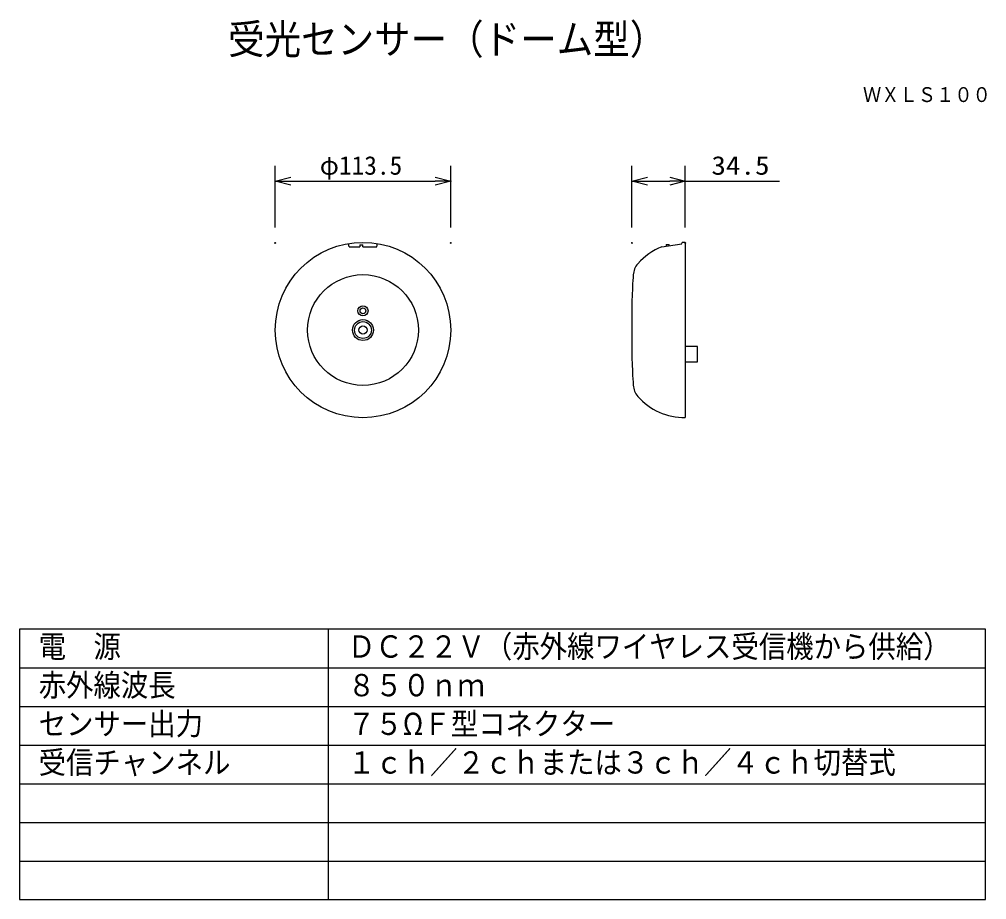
# Model space of a CAD drawing. Units: millimetres, scale not verified. Extents: x -63 to 63, y -57 to 57.
import ezdxf
from ezdxf.enums import TextEntityAlignment as Align

# ---------------------------------------------------------------- set-up
doc = ezdxf.new("R2010")
doc.units = ezdxf.units.MM
doc.header["$LTSCALE"] = 0.190236
doc.header["$PDMODE"] = 32
doc.header["$PDSIZE"] = 0.0951
for name, color, linetype in [('0-0_MOJI1', 2, 'Continuous'), ('0-1_GAIKEI', 7, 'Continuous'), ('0-2_TOUROKU', 7, 'Continuous'), ('0-3_WAKU', 1, 'Continuous')]:
    doc.layers.add(name, color=color, linetype=linetype)
doc.styles.add('ＭＳ ゴシック', font='')
doc.styles.get('ＭＳ ゴシック').set_extended_font_data('MS Gothic')

# ---------------------------------------------------------------- blocks, each defined once
blk = doc.blocks.new('_OPEN30')
at = {"layer": '0-2_TOUROKU'}
blk.add_line((0, 0), (-1, 0), dxfattribs=at)
blk.add_lwpolyline([(-1, 0.26795), (0, 0), (-1, -0.26795)], dxfattribs=at)

msp = doc.modelspace()

# ---------------------------------------------------------------- linework, layer by layer
at = {"layer": '0-1_GAIKEI', "color": 3}
for p, q in [((-29.3967, 30.4699), (-29.3967, 38.4699)), ((-6.6967, 30.4699), (-6.6967, 38.4699)), ((16.7483, 30.4699), (16.7483, 38.4699)), ((23.6484, 30.4699), (23.6484, 38.4699)), ((-27.3967, 36.4699), (-8.6967, 36.4699)), ((18.7483, 36.4699), (21.6484, 36.4699)), ((23.6484, 36.4699), (35.815, 36.4699))]:
    msp.add_line(p, q, dxfattribs=at)
at = {"layer": '0-1_GAIKEI', "color": 1}
for p, q in [((-19.8325, 27.9729), (-19.9217, 28.3966)), ((-19.8325, 27.9729), (-18.4555, 27.9729)), ((-18.4555, 28.2397), (-18.4555, 27.9729)), ((-18.4555, 28.2397), (-18.0645, 28.2397)), ((-18.0645, 27.9729), (-18.0645, 28.2397)), ((-18.0645, 27.9729), (-16.261, 27.9729)), ((-16.261, 27.9729), (-16.1718, 28.3966)), ((25.2478, 15.0943), (23.6484, 15.0943)), ((25.2478, 13.0863), (25.2478, 15.0943)), ((23.6484, 13.0863), (25.2478, 13.0863))]:
    msp.add_line(p, q, dxfattribs=at)
at = {"layer": '0-1_GAIKEI'}
for p, q in [((20.6342, 27.9729), (23.1939, 28.3399)), ((21.1696, 28.2927), (21.5605, 28.2927)), ((21.1696, 28.2927), (21.1696, 28.0497)), ((21.5605, 28.1058), (21.5605, 28.2927)), ((23.1939, 28.3399), (23.2551, 28.5235)), ((23.6484, 28.5305), (23.6484, 5.8745)), ((16.7483, 21.1117), (16.7483, 13.3743))]:
    msp.add_line(p, q, dxfattribs=at)
for radius in [11.35, 7.1683]:
    msp.add_circle((-18.0467, 17.2025), radius, dxfattribs=at)
at = {"layer": '0-1_GAIKEI', "color": 1}
for centre, radius in [((-18.0467, 19.6851), 0.6528), ((-18.0467, 19.6851), 0.3748), ((-18.0467, 17.2025), 1.3519), ((-18.0467, 17.2025), 1.0899), ((-18.0467, 17.2025), 0.5303)]:
    msp.add_circle(centre, radius, dxfattribs=at)
at = {"layer": '0-1_GAIKEI'}
for centre, radius, start, end in [((23.5965, 20.3848), 8.1459, 111.32519, 138.42989), ((23.5965, 20.3848), 8.1459, 89.63538, 92.40211), ((19.3471, 24.1987), 2.4363, 139.22309, 176.60881), ((126.5602, 17.243), 109.88, 176.25297, 177.98229), ((126.5602, 17.243), 109.88, 182.01771, 183.74703), ((19.3471, 10.2063), 2.4363, 183.39119, 220.77691), ((23.5965, 14.0202), 8.1459, 221.57011, 270.36462)]:
    msp.add_arc(centre, radius, start, end, dxfattribs=at)
at = {"layer": '0-2_TOUROKU'}
for p in [(-6.6967, 36.4699), (23.6484, 36.4699), (-29.3967, 28.4699), (-6.6967, 28.4699), (16.7483, 28.4699), (23.6484, 28.4699)]:
    msp.add_point(p, dxfattribs=at)
at = {"layer": '0-3_WAKU', "color": 4}
for p, q in [((-62.5001, -21.5), (-62.5001, -56.5001)), ((62.5001, -21.5), (-62.5001, -21.5)), ((-22.5, -56.5001), (-22.5, -21.5)), ((62.5001, -56.5001), (62.5001, -21.5)), ((-62.5001, -56.5001), (62.5001, -56.5001))]:
    msp.add_line(p, q, dxfattribs=at)
at = {"layer": '0-3_WAKU'}
for p, q in [((-62.5001, -26.5), (62.5001, -26.5)), ((-62.5001, -31.5001), (62.5001, -31.5001)), ((-62.5001, -36.5001), (62.5001, -36.5001)), ((-62.5001, -41.5001), (62.5001, -41.5001)), ((-62.5001, -46.5001), (62.5001, -46.5001)), ((-62.5001, -51.5001), (62.5001, -51.5001))]:
    msp.add_line(p, q, dxfattribs=at)

# ---------------------------------------------------------------- block references
at = {"layer": '0-1_GAIKEI', "xscale": 2, "yscale": 2, "rotation": 180}
for p in [(-29.3967, 36.4699), (16.7483, 36.4699)]:
    msp.add_blockref('_OPEN30', p, dxfattribs=at)
at = {"layer": '0-1_GAIKEI', "xscale": 2, "yscale": 2}
for p in [(-6.6967, 36.4699), (23.6484, 36.4699)]:
    msp.add_blockref('_OPEN30', p, dxfattribs=at)

# ---------------------------------------------------------------- texts
at = {"layer": '0-0_MOJI1', "style": 'ＭＳ ゴシック', "width": 0.9}
for s, height, p in [('受光センサー（ドーム型）', 3.848, (-35.5001, 51.7599)), ('電\u3000源', 2.887, (-60.0001, -26.0552)), ('ＤＣ２２Ｖ（赤外線ワイヤレス受信機から供給）', 2.887, (-20, -26.0552)), ('赤外線波長', 2.887, (-60.0001, -31.0552)), ('８５０ｎｍ', 2.887, (-20, -31.0552)), ('センサー出力', 2.887, (-60.0001, -36.0552)), ('７５ΩＦ型コネクター', 2.887, (-20, -36.0552)), ('受信チャンネル', 2.887, (-60.0001, -41.0552)), ('１ｃｈ／２ｃｈまたは３ｃｈ／４ｃｈ切替式', 2.887, (-20, -41.0552))]:
    msp.add_text(s, height=height, dxfattribs=at).set_placement(p, align=Align.BOTTOM_LEFT)
at = {"layer": '0-1_GAIKEI', "color": 3, "style": 'ＭＳ ゴシック'}
msp.add_text('φ113.5', height=2.406, dxfattribs=at).set_placement((-23.6406, 36.5795), align=Align.BOTTOM_LEFT)
at = {"layer": '0-1_GAIKEI', "color": 3, "style": 'ＭＳ ゴシック', "width": 1.15}
msp.add_text('34.5', height=2.406, dxfattribs=at).set_placement((27.0243, 36.5795), align=Align.BOTTOM_LEFT)
at = {"layer": '0-2_TOUROKU', "color": 1, "style": 'ＭＳ ゴシック', "width": 0.9}
msp.add_text('ＷＸＬＳ１００', height=1.925, dxfattribs=at).set_placement((46.6334, 46.13), align=Align.BOTTOM_LEFT)

doc.saveas('drawing.dxf')
